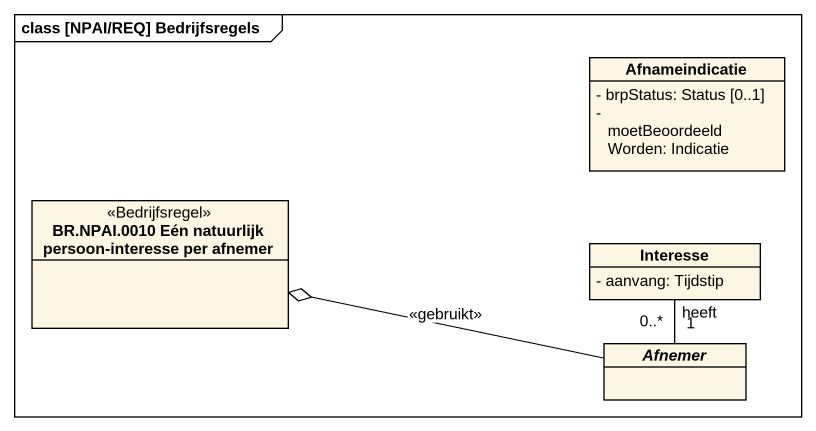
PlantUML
@startuml
mainframe class [NPAI/REQ] Bedrijfsregels
hide circle
hide empty members
skinparam classAttributeIconSize 0
class Afnameindicatie {
  - brpStatus: Status [0..1]
  - moetBeoordeeldWorden: Indicatie
}
class "BR.NPAI.0010 Eén natuurlijk persoon-interesse per afnemer" as BR_NPAI_0010_Eén_natuurlijk <<Bedrijfsregel>>
class Interesse {
  - aanvang: Tijdstip
}
abstract class Afnemer
Afnemer -left-o BR_NPAI_0010_Eén_natuurlijk : <<gebruikt>>
Afnemer "1" -up- "0..*" Interesse : heeft
@enduml
